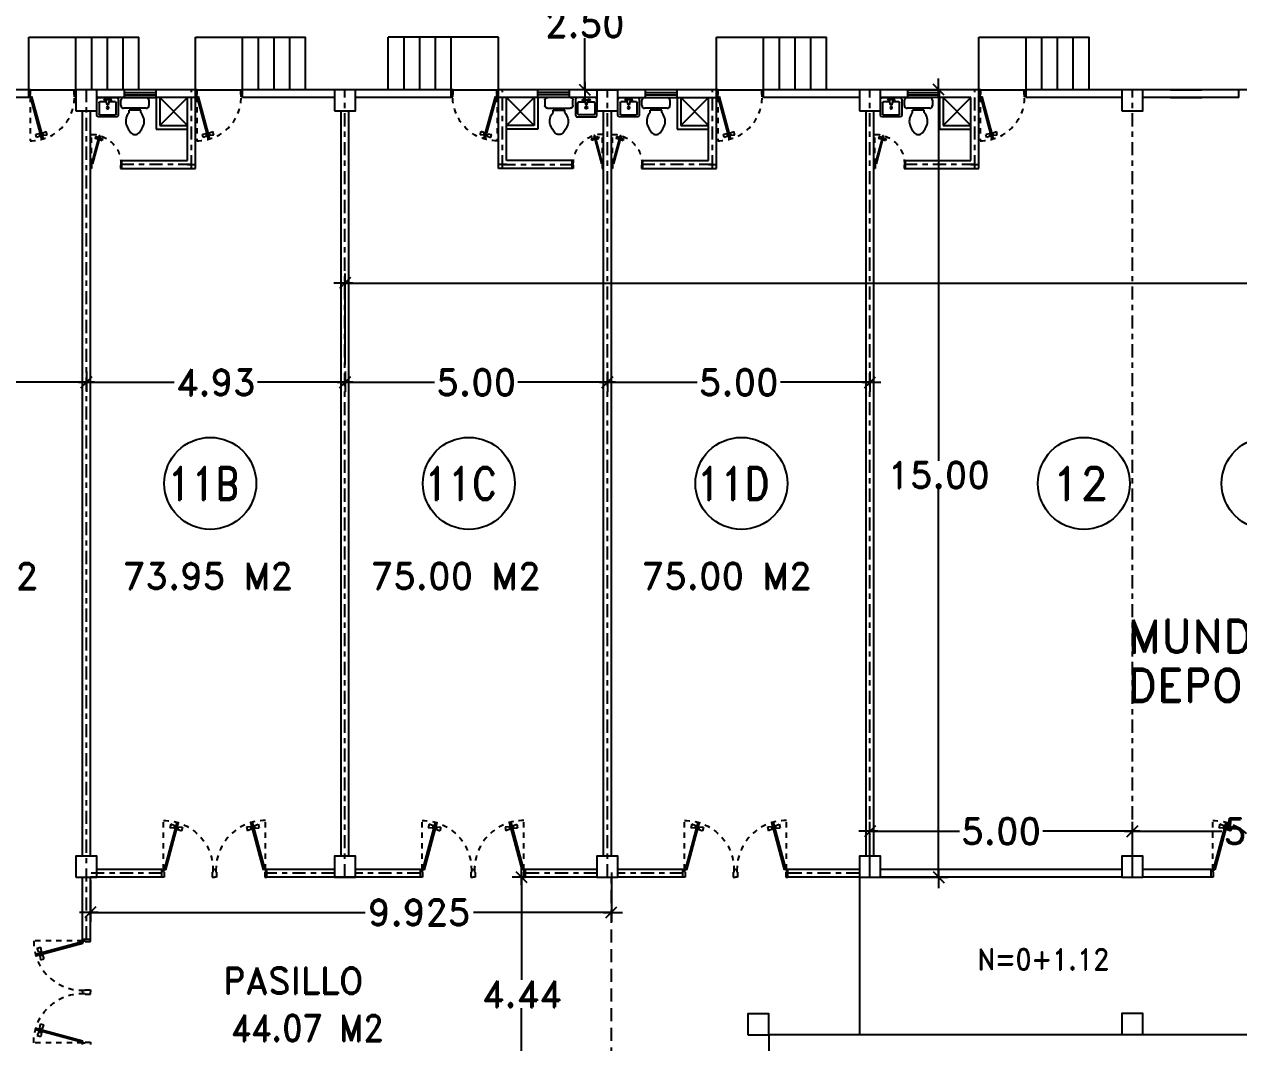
# Model space of a CAD drawing. Header units: millimetres. Extents: x 1590 to 1932, y -48 to 167.
# Drawn here: x 1634.55 to 1657.69, y 99.95 to 119.35 of the extents above; entities that cross this region are included whole.
import ezdxf

# ---------------------------------------------------------------- set-up
doc = ezdxf.new("R2010")
doc.units = ezdxf.units.MM
doc.header["$LTSCALE"] = 0.1
doc.header["$MEASUREMENT"] = 0
doc.header["$PDMODE"] = 35
doc.header["$PDSIZE"] = 0.75
for name, pattern in [('CENTERX2', [4, 2.5, -0.5, 0.5, -0.5]), ('DASHED2', [0.375, 0.25, -0.125]), ('HIDDEN2', [0.1875, 0.125, -0.0625])]:
    doc.linetypes.add(name, pattern=pattern)
doc.layers.get('0').update_dxf_attribs({"linetype": 'CONTINUOUS'})
doc.layers.get('DEFPOINTS').update_dxf_attribs({"linetype": 'CONTINUOUS'})
for name, color, linetype in [('_KTI_CONTROL', 7, 'CONTINUOUS'), ('CALLES', 3, 'CONTINUOUS'), ('P-FIXT', 1, 'CONTINUOUS'), ('PARED', 4, 'CONTINUOUS'), ('TERRENO', 4, 'CONTINUOUS'), ('TEXT', 3, 'CONTINUOUS')]:
    doc.layers.add(name, color=color, linetype=linetype)
doc.styles.add('ATT', font='txt')
doc.styles.add('ROMAND', font='romand.shx')
doc.dimstyles.new('URBA', dxfattribs={"dimtxt": 20, "dimasz": 0.5, "dimexe": 1.25, "dimexo": 0.63, "dimgap": 0.63, "dimtad": 0, "dimtih": 1, "dimtoh": 1, "dimzin": 1, "dimdsep": 46, "dimtxsty": 'ROMAND', "dimcen": 2.5, "dimclrd": 1, "dimclre": 1, "dimclrt": 3, "dimadec": 0, "dimazin": 0, "dimtfac": 1, "dimtmove": 0, "dimatfit": 3, "dimfxl": 1, "dimtvp": 1, "dimtolj": 1, "dimtzin": 1, "dimarcsym": 0})

# ---------------------------------------------------------------- blocks, each defined once
blk = doc.blocks.new('P-GIRO-D')
at = {"color": 2}
for p, q in [((-0.31, 0.963), (-0.389, 0.952)), ((-0.389, 0.952), (-0.371, 0.884)), ((-0.281, 1.048), (-0.31, 1.041)), ((-0.31, 1.041), (-0.069, 0.142)), ((-0.31, 0.963), (-0.297, 0.915)), ((-0.288, 0.958), (-0.307, 0.953)), ((-0.28, 0.929), (-0.299, 0.924)), ((-0.281, 1.048), (-0.04, 0.15)), ((-0.239, 0.971), (-0.259, 0.966)), ((-0.232, 0.942), (-0.251, 0.937)), ((-0.242, 0.981), (-0.167, 1.011)), ((-0.242, 0.981), (-0.229, 0.933)), ((-0.229, 0.933), (-0.149, 0.944)), ((-0.167, 1.011), (-0.149, 0.944)), ((-0.297, 0.915), (-0.371, 0.884)), ((-1, 0.15), (-0.97, 0.15)), ((-0.96, 0), (-1, 0)), ((-0.97, 0.15), (-0.97, 0.1)), ((-0.97, 0.1), (-0.96, 0.1)), ((-0.96, 0.1), (-0.96, 0)), ((-0.04, 0.15), (-0.069, 0.142)), ((-0.04, 0.1), (-0.04, 0)), ((-0.03, 0.1), (-0.04, 0.1)), ((-0.04, 0), (0, 0)), ((-0.03, 0.15), (-0.03, 0.1)), ((0, 0.15), (-0.03, 0.15))]:
    blk.add_line(p, q, dxfattribs=at)
at = {"color": 1, "linetype": 'HIDDEN2'}
blk.add_line((-0.03, 0.15), (-0.03, 1.08), dxfattribs=at)
blk.add_arc((-0.04, 0.15), 0.93, 89.3839, 180, dxfattribs=at)
blk = doc.blocks.new('UTP1$0$DIMBLOCK')
at = {"color": 1}
blk.add_line((-7.5, 0), (10.5, 0), dxfattribs=at)
at = {"color": 4}
blk.add_line((-5.25, -5.25), (5.25, 5.25), dxfattribs=at)
blk = doc.blocks.new('*D203')
at = {"layer": 'CALLES', "color": 1, "linetype": 'Continuous', "transparency": 16777216}
for p, q in [((1646.874, 120.606), (1645.047, 120.606)), ((1645.227, 120.586), (1645.227, 119.625)), ((1645.227, 118.124), (1645.227, 119.085)), ((1646.874, 118.104), (1645.047, 118.104))]:
    blk.add_line(p, q, dxfattribs=at)
at = {"layer": 'DEFPOINTS', "color": 0, "linetype": 'Continuous', "transparency": 16777216}
for p in [(1645.227, 120.606), (1646.937, 120.606), (1646.937, 118.104)]:
    blk.add_point(p, dxfattribs=at)
at = {"layer": 'CALLES', "color": 1, "linetype": 'Continuous', "transparency": 16777216, "xscale": 0.02, "yscale": 0.02, "zscale": 0.02}
for p, rotation in [((1645.227, 120.606), 90), ((1645.227, 118.104), 270)]:
    blk.add_blockref('UTP1$0$DIMBLOCK', p, dxfattribs=dict(at, rotation=rotation))
at = {"layer": 'CALLES', "color": 3, "linetype": 'Continuous', "transparency": 16777216, "insert": (1645.227, 119.355), "char_height": 0.5, "attachment_point": 5, "style": 'ROMAND'}
blk.add_mtext('\\A1;2.50', dxfattribs=at)
blk = doc.blocks.new('*D206')
at = {"layer": 'CALLES', "color": 1, "linetype": 'Continuous', "transparency": 16777216}
for p, q in [((1650.661, 103.169), (1650.661, 104.162)), ((1655.661, 103.169), (1655.661, 104.162)), ((1650.681, 103.982), (1652.367, 103.982)), ((1655.641, 103.982), (1653.955, 103.982))]:
    blk.add_line(p, q, dxfattribs=at)
at = {"layer": 'DEFPOINTS', "color": 0, "linetype": 'Continuous', "transparency": 16777216}
for p in [(1655.661, 103.982), (1650.661, 103.106), (1655.661, 103.106)]:
    blk.add_point(p, dxfattribs=at)
at = {"layer": 'CALLES', "color": 1, "linetype": 'Continuous', "transparency": 16777216, "xscale": 0.02, "yscale": 0.02, "zscale": 0.02, "rotation": 180}
blk.add_blockref('UTP1$0$DIMBLOCK', (1650.661, 103.982), dxfattribs=at)
at = {"layer": 'CALLES', "color": 1, "linetype": 'Continuous', "transparency": 16777216, "xscale": 0.02, "yscale": 0.02, "zscale": 0.02}
blk.add_blockref('UTP1$0$DIMBLOCK', (1655.661, 103.982), dxfattribs=at)
at = {"layer": 'CALLES', "color": 3, "linetype": 'Continuous', "transparency": 16777216, "insert": (1653.161, 103.982), "char_height": 0.5, "attachment_point": 5, "style": 'ROMAND'}
blk.add_mtext('\\A1;5.00', dxfattribs=at)
blk = doc.blocks.new('*D207')
at = {"layer": 'CALLES', "color": 1, "linetype": 'Continuous', "transparency": 16777216}
for p, q in [((1655.661, 103.169), (1655.661, 104.162)), ((1660.661, 103.169), (1660.661, 104.162)), ((1655.681, 103.982), (1657.367, 103.982)), ((1660.641, 103.982), (1658.955, 103.982))]:
    blk.add_line(p, q, dxfattribs=at)
at = {"layer": 'DEFPOINTS', "color": 0, "linetype": 'Continuous', "transparency": 16777216}
for p in [(1660.661, 103.982), (1655.661, 103.106), (1660.661, 103.106)]:
    blk.add_point(p, dxfattribs=at)
at = {"layer": 'CALLES', "color": 1, "linetype": 'Continuous', "transparency": 16777216, "xscale": 0.02, "yscale": 0.02, "zscale": 0.02, "rotation": 180}
blk.add_blockref('UTP1$0$DIMBLOCK', (1655.661, 103.982), dxfattribs=at)
at = {"layer": 'CALLES', "color": 1, "linetype": 'Continuous', "transparency": 16777216, "xscale": 0.02, "yscale": 0.02, "zscale": 0.02}
blk.add_blockref('UTP1$0$DIMBLOCK', (1660.661, 103.982), dxfattribs=at)
at = {"layer": 'CALLES', "color": 3, "linetype": 'Continuous', "transparency": 16777216, "insert": (1658.161, 103.982), "char_height": 0.5, "attachment_point": 5, "style": 'ROMAND'}
blk.add_mtext('\\A1;5.00', dxfattribs=at)
blk = doc.blocks.new('15PTOI01')
at = {"color": 0, "linetype": 'ByBlock'}
for p, q in [((2, 10.5), (6, 10.5)), ((0, -8.5), (0, 8.5)), ((8, 8.5), (8, -8.5)), ((9.5, 4.375), (9.5, -4.375)), ((11.25, 4.375), (9.5, 4.375)), ((11.25, -4.375), (9.5, -4.375)), ((6, -10.5), (2, -10.5))]:
    blk.add_line(p, q, dxfattribs=at)
for centre, radius, start, end in [((2, 8.5), 2, 90, 180), ((6, 8.5), 2, 0, 90), ((17.766404, -2.827313), 9.712715, 75.184599, 132.137709), ((13.6875, -12.03125), 19.717859, 49.950272, 70.559965), ((23.458333, 0), 4.229167, 313.602819, 46.397181), ((2, -8.5), 2, 180, 270), ((6, -8.5), 2, 270, 0), ((17.766404, 2.827313), 9.712715, 227.862291, 284.815401), ((13.6875, 12.03125), 19.717859, 289.440035, 310.049728)]:
    blk.add_arc(centre, radius, start, end, dxfattribs=at)
at = {"color": 0, "linetype": 'ByBlock', "style": 'ATT'}
for tag, p, flags in [('ITEM', (0, -23), 3), ('ROOM_NUMBER', (0, -32), 1)]:
    blk.add_attdef(tag, p, '', height=6, dxfattribs=dict(at, flags=flags))
blk = doc.blocks.new('ss1')
at = {"layer": '_KTI_CONTROL', "color": 1}
for points in [[(0.141, 0.122, 0), (0.141, 0.122, 0), (0.141, 0.122, 0), (0.141, 0.122, 0), (0.141, 0.122, 0)], [(0.141, 0.122, 0), (0.141, 0.122, 0), (0.141, 0.122, 0), (0.141, 0.122, 0), (0.141, 0.122, 0), (0.141, 0.122, 0), (0.141, 0.122, 0), (0.141, 0.122, 0), (0.141, 0.122, 0), (0.141, 0.122, 0), (0.141, 0.122, 0)]]:
    blk.add_polyline3d(points, dxfattribs=at)
at = {"layer": '_KTI_CONTROL'}
for points in [[(0.141, 0.122, 0), (0.141, 0.122, 0), (0.141, 0.122, 0), (0.141, 0.122, 0)], [(0.141, 0.122, 0), (0.141, 0.122, 0)]]:
    blk.add_polyline3d(points, dxfattribs=at)
at = {"layer": 'P-FIXT', "xscale": 0.0254, "yscale": 0.0254, "zscale": 0.0254}
blk.add_blockref('15PTOI01', (17.719, 12.528), dxfattribs=at)
blk = doc.blocks.new('*D314')
at = {"color": 1, "linetype": 'Continuous', "transparency": 16777216}
for p, q in [((1650.723, 118.106), (1652.15, 118.106)), ((1651.97, 118.086), (1651.97, 111.036)), ((1651.97, 103.126), (1651.97, 110.496)), ((1650.723, 103.106), (1652.15, 103.106))]:
    blk.add_line(p, q, dxfattribs=at)
at = {"layer": 'DEFPOINTS', "color": 0, "linetype": 'Continuous', "transparency": 16777216}
for p in [(1650.661, 118.106), (1650.661, 103.106), (1651.97, 103.106)]:
    blk.add_point(p, dxfattribs=at)
at = {"color": 1, "linetype": 'Continuous', "transparency": 16777216, "xscale": 0.02, "yscale": 0.02, "zscale": 0.02}
for p, rotation in [((1651.97, 118.106), 90), ((1651.97, 103.106), 270)]:
    blk.add_blockref('UTP1$0$DIMBLOCK', p, dxfattribs=dict(at, rotation=rotation))
at = {"color": 3, "linetype": 'Continuous', "transparency": 16777216, "insert": (1651.97, 110.766), "char_height": 0.5, "attachment_point": 5, "style": 'ROMAND'}
blk.add_mtext('\\A1;15.00', dxfattribs=at)
blk = doc.blocks.new('*D315')
at = {"color": 1, "linetype": 'Continuous', "transparency": 16777216}
for p, q in [((1645.407, 103.104), (1643.846, 103.104)), ((1644.026, 103.084), (1644.026, 101.152)), ((1644.026, 98.682), (1644.026, 100.612)), ((1645.282, 98.662), (1643.846, 98.662))]:
    blk.add_line(p, q, dxfattribs=at)
at = {"layer": 'DEFPOINTS', "color": 0, "linetype": 'Continuous', "transparency": 16777216}
for p in [(1644.026, 103.104), (1645.469, 103.104), (1645.344, 98.662)]:
    blk.add_point(p, dxfattribs=at)
at = {"color": 1, "linetype": 'Continuous', "transparency": 16777216, "xscale": 0.02, "yscale": 0.02, "zscale": 0.02}
for p, rotation in [((1644.026, 103.104), 90), ((1644.026, 98.662), 270)]:
    blk.add_blockref('UTP1$0$DIMBLOCK', p, dxfattribs=dict(at, rotation=rotation))
at = {"color": 3, "linetype": 'Continuous', "transparency": 16777216, "insert": (1644.026, 100.882), "char_height": 0.5, "attachment_point": 5, "style": 'ROMAND'}
blk.add_mtext('\\A1;4.44', dxfattribs=at)
blk = doc.blocks.new('15PLAV06')
at = {"color": 0, "linetype": 'ByBlock'}
for p, q in [((0, 8.5), (0, -8.5)), ((16.5, 10), (1.5, 10)), ((2, -1.5), (2, 1.5)), ((7, 0.5), (3, 1.5)), ((4, 1.25), (4, 7.25)), ((4.75, 8), (15.25, 8)), ((7, -0.5), (7, 0.5)), ((16, 7.25), (16, -7.25)), ((18, -8.5), (18, 8.5)), ((1.5, -10), (16.5, -10)), ((3, -1.5), (7, -0.5)), ((4, -7.25), (4, -1.25)), ((15.25, -8), (4.75, -8))]:
    blk.add_line(p, q, dxfattribs=at)
for centre in [(2.5, 2.5), (9.5, 0), (2.5, -2.5)]:
    blk.add_circle(centre, 1, dxfattribs=at)
for centre, radius, start, end in [((1.5, 8.5), 1.5, 90, 180), ((4.75, 7.25), 0.75, 90, 180), ((15.25, 7.25), 0.75, 0, 90), ((16.5, 8.5), 1.5, 0, 90), ((1.5, -8.5), 1.5, 180, 270), ((4.75, -7.25), 0.75, 180, 270), ((15.25, -7.25), 0.75, 270, 0), ((16.5, -8.5), 1.5, 270, 0)]:
    blk.add_arc(centre, radius, start, end, dxfattribs=at)
at = {"color": 0, "linetype": 'ByBlock', "style": 'ATT'}
for tag, p, flags in [('ITEM', (0, -20), 3), ('ROOM_NUMBER', (0, -29), 1)]:
    blk.add_attdef(tag, p, '', height=6, dxfattribs=dict(at, flags=flags))
blk = doc.blocks.new('*D316')
at = {"color": 1, "linetype": 'Continuous', "transparency": 16777216}
for p, q in [((1630.736, 112.739), (1630.736, 112.352)), ((1635.736, 112.739), (1635.736, 112.352)), ((1630.756, 112.532), (1632.357, 112.532)), ((1635.716, 112.532), (1633.944, 112.532))]:
    blk.add_line(p, q, dxfattribs=at)
at = {"layer": 'DEFPOINTS', "color": 0, "linetype": 'Continuous', "transparency": 16777216}
for p in [(1630.736, 112.802), (1635.736, 112.802), (1635.736, 112.532)]:
    blk.add_point(p, dxfattribs=at)
at = {"color": 1, "linetype": 'Continuous', "transparency": 16777216, "xscale": 0.02, "yscale": 0.02, "zscale": 0.02, "rotation": 180}
blk.add_blockref('UTP1$0$DIMBLOCK', (1630.736, 112.532), dxfattribs=at)
at = {"color": 1, "linetype": 'Continuous', "transparency": 16777216, "xscale": 0.02, "yscale": 0.02, "zscale": 0.02}
blk.add_blockref('UTP1$0$DIMBLOCK', (1635.736, 112.532), dxfattribs=at)
at = {"color": 3, "linetype": 'Continuous', "transparency": 16777216, "insert": (1633.15, 112.532), "char_height": 0.5, "attachment_point": 5, "style": 'ROMAND'}
blk.add_mtext('\\A1;5.00', dxfattribs=at)
blk = doc.blocks.new('*D317')
at = {"color": 1, "linetype": 'Continuous', "transparency": 16777216}
for p, q in [((1635.736, 112.739), (1635.736, 112.352)), ((1640.661, 112.739), (1640.661, 112.352)), ((1635.756, 112.532), (1637.404, 112.532)), ((1640.641, 112.532), (1638.992, 112.532))]:
    blk.add_line(p, q, dxfattribs=at)
at = {"layer": 'DEFPOINTS', "color": 0, "linetype": 'Continuous', "transparency": 16777216}
for p in [(1635.736, 112.802), (1640.661, 112.802), (1640.661, 112.532)]:
    blk.add_point(p, dxfattribs=at)
at = {"color": 1, "linetype": 'Continuous', "transparency": 16777216, "xscale": 0.02, "yscale": 0.02, "zscale": 0.02, "rotation": 180}
blk.add_blockref('UTP1$0$DIMBLOCK', (1635.736, 112.532), dxfattribs=at)
at = {"color": 1, "linetype": 'Continuous', "transparency": 16777216, "xscale": 0.02, "yscale": 0.02, "zscale": 0.02}
blk.add_blockref('UTP1$0$DIMBLOCK', (1640.661, 112.532), dxfattribs=at)
at = {"color": 3, "linetype": 'Continuous', "transparency": 16777216, "insert": (1638.198, 112.532), "char_height": 0.5, "attachment_point": 5, "style": 'ROMAND'}
blk.add_mtext('\\A1;4.93', dxfattribs=at)
blk = doc.blocks.new('*D318')
at = {"color": 1, "linetype": 'Continuous', "transparency": 16777216}
for p, q in [((1640.661, 112.739), (1640.661, 112.352)), ((1645.661, 112.739), (1645.661, 112.352)), ((1640.681, 112.532), (1642.367, 112.532)), ((1645.641, 112.532), (1643.955, 112.532))]:
    blk.add_line(p, q, dxfattribs=at)
at = {"layer": 'DEFPOINTS', "color": 0, "linetype": 'Continuous', "transparency": 16777216}
for p in [(1640.661, 112.802), (1645.661, 112.802), (1645.661, 112.532)]:
    blk.add_point(p, dxfattribs=at)
at = {"color": 1, "linetype": 'Continuous', "transparency": 16777216, "xscale": 0.02, "yscale": 0.02, "zscale": 0.02, "rotation": 180}
blk.add_blockref('UTP1$0$DIMBLOCK', (1640.661, 112.532), dxfattribs=at)
at = {"color": 1, "linetype": 'Continuous', "transparency": 16777216, "xscale": 0.02, "yscale": 0.02, "zscale": 0.02}
blk.add_blockref('UTP1$0$DIMBLOCK', (1645.661, 112.532), dxfattribs=at)
at = {"color": 3, "linetype": 'Continuous', "transparency": 16777216, "insert": (1643.161, 112.532), "char_height": 0.5, "attachment_point": 5, "style": 'ROMAND'}
blk.add_mtext('\\A1;5.00', dxfattribs=at)
blk = doc.blocks.new('*D319')
at = {"color": 1, "linetype": 'Continuous', "transparency": 16777216}
for p, q in [((1645.661, 112.739), (1645.661, 112.352)), ((1650.661, 112.739), (1650.661, 112.352)), ((1645.681, 112.532), (1647.367, 112.532)), ((1650.641, 112.532), (1648.955, 112.532))]:
    blk.add_line(p, q, dxfattribs=at)
at = {"layer": 'DEFPOINTS', "color": 0, "linetype": 'Continuous', "transparency": 16777216}
for p in [(1645.661, 112.802), (1650.661, 112.802), (1650.661, 112.532)]:
    blk.add_point(p, dxfattribs=at)
at = {"color": 1, "linetype": 'Continuous', "transparency": 16777216, "xscale": 0.02, "yscale": 0.02, "zscale": 0.02, "rotation": 180}
blk.add_blockref('UTP1$0$DIMBLOCK', (1645.661, 112.532), dxfattribs=at)
at = {"color": 1, "linetype": 'Continuous', "transparency": 16777216, "xscale": 0.02, "yscale": 0.02, "zscale": 0.02}
blk.add_blockref('UTP1$0$DIMBLOCK', (1650.661, 112.532), dxfattribs=at)
at = {"color": 3, "linetype": 'Continuous', "transparency": 16777216, "insert": (1648.161, 112.532), "char_height": 0.5, "attachment_point": 5, "style": 'ROMAND'}
blk.add_mtext('\\A1;5.00', dxfattribs=at)
blk = doc.blocks.new('*D320')
at = {"color": 1, "linetype": 'Continuous', "transparency": 16777216}
for p, q in [((1645.736, 103.192), (1645.736, 102.254)), ((1635.811, 103.042), (1635.811, 102.254)), ((1635.831, 102.434), (1641.042, 102.434)), ((1645.716, 102.434), (1643.106, 102.434))]:
    blk.add_line(p, q, dxfattribs=at)
at = {"layer": 'DEFPOINTS', "color": 0, "linetype": 'Continuous', "transparency": 16777216}
for p in [(1645.736, 103.254), (1635.811, 103.104), (1645.736, 102.434)]:
    blk.add_point(p, dxfattribs=at)
at = {"color": 1, "linetype": 'Continuous', "transparency": 16777216, "xscale": 0.02, "yscale": 0.02, "zscale": 0.02, "rotation": 180}
blk.add_blockref('UTP1$0$DIMBLOCK', (1635.811, 102.434), dxfattribs=at)
at = {"color": 1, "linetype": 'Continuous', "transparency": 16777216, "xscale": 0.02, "yscale": 0.02, "zscale": 0.02}
blk.add_blockref('UTP1$0$DIMBLOCK', (1645.736, 102.434), dxfattribs=at)
at = {"color": 3, "linetype": 'Continuous', "transparency": 16777216, "insert": (1642.074, 102.434), "char_height": 0.5, "attachment_point": 5, "style": 'ROMAND'}
blk.add_mtext('\\A1;9.925', dxfattribs=at)
blk = doc.blocks.new('*D347')
at = {"color": 1, "linetype": 'Continuous', "transparency": 16777216}
for p, q in [((1640.661, 112.864), (1640.661, 114.603)), ((1735.661, 112.106), (1735.661, 114.603)), ((1640.681, 114.423), (1687.917, 114.423)), ((1735.641, 114.423), (1693.314, 114.423))]:
    blk.add_line(p, q, dxfattribs=at)
at = {"layer": 'DEFPOINTS', "color": 0, "linetype": 'Continuous', "transparency": 16777216}
for p in [(1735.661, 114.423), (1640.661, 112.802), (1735.661, 112.043)]:
    blk.add_point(p, dxfattribs=at)
at = {"color": 1, "linetype": 'Continuous', "transparency": 16777216, "xscale": 0.02, "yscale": 0.02, "zscale": 0.02, "rotation": 180}
blk.add_blockref('UTP1$0$DIMBLOCK', (1640.661, 114.423), dxfattribs=at)
at = {"color": 1, "linetype": 'Continuous', "transparency": 16777216, "xscale": 0.02, "yscale": 0.02, "zscale": 0.02}
blk.add_blockref('UTP1$0$DIMBLOCK', (1735.661, 114.423), dxfattribs=at)
at = {"color": 3, "linetype": 'Continuous', "transparency": 16777216, "insert": (1690.615, 114.423), "char_height": 0.5, "attachment_point": 5, "style": 'ROMAND'}
blk.add_mtext('\\A1;POLIGONO "D"', dxfattribs=at)

msp = doc.modelspace()

# ---------------------------------------------------------------- linework, layer by layer
at = {"color": 1, "linetype": 'Continuous'}
for p, q in [((1634.6358, 118.1043), (1634.6358, 119.1043)), ((1634.6358, 119.1043), (1636.7358, 119.1043)), ((1635.5358, 118.1043), (1635.5358, 119.1043)), ((1635.8358, 118.1043), (1635.8358, 119.1043)), ((1636.1358, 118.1043), (1636.1358, 119.1043)), ((1636.4358, 118.1043), (1636.4358, 119.1043)), ((1636.7358, 118.1043), (1636.7358, 119.1043)), ((1637.8108, 118.1043), (1637.8108, 119.1043)), ((1637.8108, 119.1043), (1639.9108, 119.1043)), ((1638.7108, 118.1043), (1638.7108, 119.1043)), ((1638.7108, 118.1043), (1638.7108, 119.1043)), ((1639.0108, 118.1043), (1639.0108, 119.1043)), ((1639.3108, 118.1043), (1639.3108, 119.1043)), ((1639.6108, 118.1043), (1639.6108, 119.1043)), ((1639.9108, 118.1043), (1639.9108, 119.1043)), ((1643.5858, 119.1043), (1641.4858, 119.1043)), ((1641.4858, 118.1043), (1641.4858, 119.1043)), ((1641.7858, 118.1043), (1641.7858, 119.1043)), ((1642.0858, 118.1043), (1642.0858, 119.1043)), ((1642.3858, 118.1043), (1642.3858, 119.1043)), ((1642.6858, 118.1043), (1642.6858, 119.1043)), ((1643.5858, 118.1043), (1643.5858, 119.1043)), ((1643.5858, 118.1043), (1643.5858, 119.1043)), ((1643.5858, 118.1043), (1643.5858, 119.1043)), ((1647.7358, 118.1043), (1647.7358, 119.1043)), ((1647.7358, 118.1043), (1647.7358, 119.1043)), ((1647.7358, 118.1043), (1647.7358, 119.1043)), ((1647.7358, 119.1043), (1649.8358, 119.1043)), ((1648.6358, 118.1043), (1648.6358, 119.1043)), ((1648.6358, 118.1043), (1648.6358, 119.1043)), ((1648.6358, 118.1043), (1648.6358, 119.1043)), ((1648.9358, 118.1043), (1648.9358, 119.1043)), ((1649.2358, 118.1043), (1649.2358, 119.1043)), ((1649.5358, 118.1043), (1649.5358, 119.1043)), ((1649.8358, 118.1043), (1649.8358, 119.1043)), ((1652.7347, 118.1043), (1652.7347, 119.1043)), ((1652.7347, 119.1043), (1654.8347, 119.1043)), ((1653.6347, 118.1043), (1653.6347, 119.1043)), ((1653.6347, 118.1043), (1653.6347, 119.1043)), ((1653.6347, 118.1043), (1653.6347, 119.1043)), ((1653.9347, 118.1043), (1653.9347, 119.1043)), ((1654.2347, 118.1043), (1654.2347, 119.1043)), ((1654.5347, 118.1043), (1654.5347, 119.1043)), ((1654.8347, 118.1043), (1654.8347, 119.1043)), ((1634.6358, 118.1043), (1635.5358, 118.1043)), ((1637.8108, 118.1043), (1638.7108, 118.1043)), ((1642.6858, 118.1043), (1643.5858, 118.1043)), ((1647.7358, 118.1043), (1648.6358, 118.1043)), ((1652.7347, 118.1043), (1653.6347, 118.1043))]:
    msp.add_line(p, q, dxfattribs=at)
at = {"color": 8, "linetype": 'DASHED2', "ltscale": 10}
msp.add_line((1645.7358, 98.8619), (1645.7358, 103.1043), dxfattribs=at)
at = {"color": 2, "linetype": 'Continuous'}
msp.add_line((1650.4608, 103.1043), (1650.4608, 100.1083), dxfattribs=at)
for centre in [(1638.0946, 110.6061), (1643.02, 110.6061), (1648.2117, 110.6061), (1654.7347, 110.6061), (1658.2358, 110.6061)]:
    msp.add_circle(centre, 0.8758, dxfattribs=at)
at = {"layer": 'CALLES', "color": 1, "linetype": 'Continuous'}
msp.add_line((1658.5858, 118.1043), (1657.6847, 118.1043), dxfattribs=at)
at = {"layer": 'CALLES', "color": 4, "linetype": 'Continuous'}
for points in [[(1635.5358, 117.7043), (1635.9358, 117.7043), (1635.9358, 118.1043), (1635.5358, 118.1043)], [(1640.4608, 117.7043), (1640.8608, 117.7043), (1640.8608, 118.1043), (1640.4608, 118.1043)], [(1645.4608, 117.7043), (1645.8608, 117.7043), (1645.8608, 118.1043), (1645.4608, 118.1043)], [(1650.4608, 117.7043), (1650.8608, 117.7043), (1650.8608, 118.1043), (1650.4608, 118.1043)], [(1655.4608, 117.7043), (1655.8608, 117.7043), (1655.8608, 118.1043), (1655.4608, 118.1043)], [(1635.5358, 103.1043), (1635.9358, 103.1043), (1635.9358, 103.5043), (1635.5358, 103.5043)], [(1640.4608, 103.1043), (1640.8608, 103.1043), (1640.8608, 103.5043), (1640.4608, 103.5043)], [(1645.4608, 103.1043), (1645.8608, 103.1043), (1645.8608, 103.5043), (1645.4608, 103.5043)], [(1650.4608, 103.1043), (1650.8608, 103.1043), (1650.8608, 103.5043), (1650.4608, 103.5043)], [(1655.4608, 103.1043), (1655.8608, 103.1043), (1655.8608, 103.5043), (1655.4608, 103.5043)], [(1648.3358, 100.1043), (1648.7358, 100.1043), (1648.7358, 100.5043), (1648.3358, 100.5043)], [(1655.4608, 100.1083), (1655.8608, 100.1083), (1655.8608, 100.5083), (1655.4608, 100.5083)]]:
    msp.add_lwpolyline(points, close=True, dxfattribs=at)
at = {"layer": 'PARED', "color": 8, "linetype": 'CENTERX2'}
for p, q in [((1635.7358, 101.9206), (1635.7358, 118.1043)), ((1637.7358, 116.6061), (1637.7358, 118.1043)), ((1640.6608, 103.1061), (1640.6608, 118.1043)), ((1643.6608, 116.6061), (1643.6608, 118.1043)), ((1645.6608, 103.1061), (1645.6608, 118.1043)), ((1647.6608, 116.6061), (1647.6608, 118.1043)), ((1650.6608, 103.1061), (1650.6608, 118.1061)), ((1652.6608, 116.6061), (1652.6608, 118.1043)), ((1655.6608, 103.1061), (1655.6608, 118.1061)), ((1637.7358, 116.6811), (1636.4108, 116.6811)), ((1637.6608, 116.6811), (1637.8108, 116.6811)), ((1643.7358, 116.6811), (1643.5858, 116.6811)), ((1643.6608, 116.6811), (1644.9858, 116.6811)), ((1647.6608, 116.6811), (1646.3358, 116.6811)), ((1647.5858, 116.6811), (1647.7358, 116.6811)), ((1652.6608, 116.6811), (1651.3358, 116.6811)), ((1652.5858, 116.6811), (1652.7358, 116.6811)), ((1637.1733, 103.1793), (1635.7358, 103.1793)), ((1640.4608, 103.1793), (1639.1733, 103.1793)), ((1642.0983, 103.1793), (1640.8608, 103.1793)), ((1645.4608, 103.1793), (1644.0983, 103.1793)), ((1647.0983, 103.1793), (1645.8608, 103.1793)), ((1650.4608, 103.1793), (1649.0983, 103.1793))]:
    msp.add_line(p, q, dxfattribs=at)
at = {"layer": 'PARED', "color": 1}
for p, q in [((1636.4608, 118.0543), (1637.0625, 118.0543)), ((1636.4608, 118.0043), (1637.0625, 118.0043)), ((1644.9358, 118.0543), (1644.334, 118.0543)), ((1644.9358, 118.0043), (1644.334, 118.0043)), ((1646.3858, 118.0543), (1646.9875, 118.0543)), ((1646.3858, 118.0043), (1646.9875, 118.0043)), ((1651.3858, 118.0543), (1651.9875, 118.0543)), ((1651.3858, 118.0043), (1651.9875, 118.0043)), ((1637.1308, 117.9561), (1637.6608, 117.4261)), ((1637.1308, 117.4261), (1637.6608, 117.9561)), ((1644.2658, 117.4261), (1643.7358, 117.9561)), ((1644.2658, 117.9561), (1643.7358, 117.4261)), ((1647.0558, 117.4261), (1647.5858, 117.9561)), ((1647.0558, 117.9561), (1647.5858, 117.4261)), ((1652.0558, 117.9561), (1652.5858, 117.4261)), ((1652.0558, 117.4261), (1652.5858, 117.9561))]:
    msp.add_line(p, q, dxfattribs=at)
at = {"layer": 'PARED', "color": 3}
for p, q in [((1645.2358, 118.1043), (1645.8358, 118.1043)), ((1651.3858, 118.1043), (1651.9858, 118.1043)), ((1656.3858, 118.1043), (1656.9858, 118.1043)), ((1634.6358, 117.9543), (1631.1358, 117.9543)), ((1637.8108, 117.9543), (1635.9358, 117.9543)), ((1636.4608, 117.9543), (1637.0608, 117.9543)), ((1640.4608, 117.9543), (1638.7108, 117.9543)), ((1642.6858, 117.9543), (1640.8608, 117.9543)), ((1645.4608, 117.9543), (1643.5858, 117.9543)), ((1644.9358, 117.9543), (1644.3358, 117.9543)), ((1645.8608, 117.9543), (1647.7358, 117.9543)), ((1646.3858, 117.9543), (1646.9858, 117.9543)), ((1650.4608, 117.9543), (1648.6358, 117.9543)), ((1652.5858, 117.9543), (1650.8608, 117.9543)), ((1655.4608, 117.9543), (1653.6347, 117.9543)), ((1657.6858, 117.9543), (1655.8608, 117.9543)), ((1656.3858, 117.9543), (1656.9858, 117.9543)), ((1635.6608, 103.5043), (1635.6608, 117.7043)), ((1635.8108, 103.5043), (1635.8108, 117.7043)), ((1645.5858, 103.5043), (1645.5858, 117.7043)), ((1645.7358, 103.5043), (1645.7358, 117.7043)), ((1650.5858, 103.5043), (1650.5858, 117.7043)), ((1650.7358, 103.5043), (1650.7358, 117.7043)), ((1648.7358, 100.1083), (1740.0279, 100.1083)), ((1648.7358, 100.1083), (1648.7358, 65.5869))]:
    msp.add_line(p, q, dxfattribs=at)
at = {"layer": 'PARED', "color": 2}
for p, q in [((1652.7358, 118.1043), (1652.7358, 118.1061)), ((1636.4108, 116.6061), (1636.4108, 116.7561)), ((1644.9858, 116.6061), (1644.9858, 116.7561)), ((1646.3358, 116.6061), (1646.3358, 116.7561)), ((1651.3358, 116.6061), (1651.3358, 116.7561))]:
    msp.add_line(p, q, dxfattribs=at)
at = {"layer": 'PARED'}
for p, q in [((1640.5858, 103.5043), (1640.5858, 117.7043)), ((1640.7358, 103.5043), (1640.7358, 117.7043)), ((1635.6608, 101.9206), (1635.6608, 103.1043)), ((1635.8108, 101.9206), (1635.8108, 103.1043))]:
    msp.add_line(p, q, dxfattribs=at)
at = {"layer": 'TERRENO', "color": 6, "linetype": 'Continuous'}
for p, q in [((1634.6358, 118.1043), (1630.7358, 118.1043)), ((1637.8108, 118.1043), (1635.5358, 118.1043)), ((1642.6858, 118.1043), (1638.7108, 118.1043)), ((1645.8608, 118.1043), (1643.5858, 118.1043)), ((1647.7358, 118.1043), (1645.8358, 118.1043)), ((1650.9108, 118.1043), (1648.6358, 118.1043)), ((1652.7358, 118.1043), (1650.5858, 118.1043)), ((1657.7358, 118.1043), (1653.6347, 118.1043)), ((1637.1733, 103.1043), (1637.1733, 103.2543)), ((1639.1733, 103.1043), (1639.1733, 103.2543)), ((1642.0983, 103.1043), (1642.0983, 103.2543)), ((1644.0983, 103.1043), (1644.0983, 103.2543)), ((1647.0983, 103.1043), (1647.0983, 103.2543)), ((1649.0983, 103.1043), (1649.0983, 103.2543)), ((1637.1733, 103.1043), (1635.8108, 103.1043)), ((1642.0983, 103.1043), (1639.1733, 103.1043)), ((1645.4608, 103.1043), (1644.0983, 103.1043)), ((1647.0983, 103.1043), (1645.8608, 103.1043)), ((1650.4608, 103.1043), (1649.0983, 103.1043)), ((1655.4608, 103.1043), (1650.8608, 103.1043)), ((1657.1608, 103.1043), (1655.8608, 103.1043)), ((1635.8108, 101.9206), (1635.6608, 101.9206))]:
    msp.add_line(p, q, dxfattribs=at)
at = {"layer": 'TERRENO', "color": 2, "linetype": 'Continuous'}
for p, q in [((1634.6358, 117.9543), (1634.6358, 118.1043)), ((1637.8108, 116.6061), (1637.8108, 118.1043)), ((1643.5858, 116.6061), (1643.5858, 118.1043)), ((1647.7358, 116.6061), (1647.7358, 118.1043)), ((1652.7358, 116.6061), (1652.7358, 118.1043)), ((1637.0608, 117.9561), (1637.0608, 117.3561)), ((1637.1308, 117.9561), (1637.1308, 117.4261)), ((1637.6608, 116.7561), (1637.6608, 117.9543)), ((1643.7358, 116.7561), (1643.7358, 117.9543)), ((1644.2658, 117.9561), (1644.2658, 117.4261)), ((1644.3358, 117.9561), (1644.3358, 117.3561)), ((1646.9858, 117.9561), (1646.9858, 117.3561)), ((1647.0558, 117.9561), (1647.0558, 117.4261)), ((1647.5858, 116.7561), (1647.5858, 117.9543)), ((1651.9858, 117.9561), (1651.9858, 117.3561)), ((1652.0558, 117.9561), (1652.0558, 117.4261)), ((1652.5858, 116.7561), (1652.5858, 117.9543)), ((1637.0608, 117.3561), (1637.6608, 117.3561)), ((1637.1308, 117.4261), (1637.6608, 117.4261)), ((1644.2658, 117.4261), (1643.7358, 117.4261)), ((1644.3358, 117.3561), (1643.7358, 117.3561)), ((1646.9858, 117.3561), (1647.5858, 117.3561)), ((1647.0558, 117.4261), (1647.5858, 117.4261)), ((1651.9858, 117.3561), (1652.5858, 117.3561)), ((1652.0558, 117.4261), (1652.5858, 117.4261)), ((1636.4108, 116.7561), (1637.6608, 116.7561)), ((1636.4108, 116.6061), (1637.8108, 116.6061)), ((1644.9858, 116.6061), (1643.5858, 116.6061)), ((1644.9858, 116.7561), (1643.7358, 116.7561)), ((1646.3358, 116.7561), (1647.5858, 116.7561)), ((1646.3358, 116.6061), (1647.7358, 116.6061)), ((1651.3358, 116.7561), (1652.5858, 116.7561)), ((1651.3358, 116.6061), (1652.7358, 116.6061)), ((1637.1733, 103.2543), (1635.9358, 103.2543)), ((1640.4608, 103.2543), (1639.1733, 103.2543)), ((1642.0983, 103.2543), (1640.8608, 103.2543)), ((1645.4608, 103.2543), (1644.0983, 103.2543)), ((1647.0983, 103.2543), (1645.8608, 103.2543)), ((1650.4608, 103.2543), (1649.0983, 103.2543)), ((1655.4608, 103.2543), (1650.8608, 103.2543)), ((1657.1608, 103.2543), (1655.8608, 103.2543))]:
    msp.add_line(p, q, dxfattribs=at)
at = {"layer": 'TERRENO', "color": 4, "linetype": 'Continuous'}
for p, q in [((1635.5358, 117.9543), (1635.5358, 118.1043)), ((1635.5358, 117.9543), (1635.5358, 118.1043)), ((1635.5358, 117.9543), (1635.5358, 118.1043)), ((1635.5358, 117.9543), (1635.5358, 118.1043)), ((1636.4608, 117.9543), (1636.4608, 118.1043)), ((1637.0608, 117.9543), (1637.0608, 118.1043)), ((1638.7108, 117.9543), (1638.7108, 118.1043)), ((1638.7108, 117.9543), (1638.7108, 118.1043)), ((1638.7108, 117.9543), (1638.7108, 118.1043)), ((1638.7108, 117.9543), (1638.7108, 118.1043)), ((1642.6858, 117.9543), (1642.6858, 118.1043)), ((1642.6858, 117.9543), (1642.6858, 118.1043)), ((1642.6858, 117.9543), (1642.6858, 118.1043)), ((1642.6858, 117.9543), (1642.6858, 118.1043)), ((1644.3358, 117.9543), (1644.3358, 118.1043)), ((1644.9358, 117.9543), (1644.9358, 118.1043)), ((1646.3858, 117.9543), (1646.3858, 118.1043)), ((1646.9858, 117.9543), (1646.9858, 118.1043)), ((1648.6358, 117.9543), (1648.6358, 118.1043)), ((1648.6358, 117.9543), (1648.6358, 118.1043)), ((1648.6358, 117.9543), (1648.6358, 118.1043)), ((1648.6358, 117.9543), (1648.6358, 118.1043)), ((1651.3858, 117.9543), (1651.3858, 118.1043)), ((1651.9858, 117.9543), (1651.9858, 118.1043)), ((1653.6347, 117.9543), (1653.6347, 118.1043)), ((1657.6858, 117.9543), (1657.6858, 118.1043)), ((1657.6858, 117.9543), (1657.6858, 118.1043)), ((1657.6858, 117.9543), (1657.6858, 118.1043)), ((1657.6858, 117.9543), (1657.6858, 118.1043)), ((1657.1608, 103.1043), (1657.1608, 103.2543))]:
    msp.add_line(p, q, dxfattribs=at)

# ---------------------------------------------------------------- block references
at = {"color": 1, "linetype": 'Continuous', "xscale": -1, "rotation": 90}
for p in [(1645.5379, 137.2231), (1644.4151, 135.6735), (1657.2651, 135.6735)]:
    msp.add_blockref('ss1', p, dxfattribs=at)
at = {"color": 1, "linetype": 'Continuous', "rotation": 270}
for p in [(1624.1315, 135.6735), (1634.0565, 135.6735), (1639.0565, 135.6735)]:
    msp.add_blockref('ss1', p, dxfattribs=at)
at = {"layer": 'P-FIXT', "yscale": 0.02031999999999812}
for p, xscale, zscale, rotation in [((1636.139, 117.9543), -0.02031999999999812, 0.02032, 90), ((1645.2576, 117.9543), 0.02031999999999812, 0.02031999999999812, 270), ((1646.064, 117.9543), -0.02031999999999812, 0.02032, 90), ((1651.064, 117.9543), -0.02031999999999812, 0.02032, 90)]:
    msp.add_blockref('15PLAV06', p, dxfattribs=dict(at, xscale=xscale, zscale=zscale, rotation=rotation))
at = {"layer": 'PARED', "yscale": 0.9, "rotation": 180}
for p, xscale in [((1634.6358, 118.1043), 0.9), ((1637.8097, 118.1043), 0.9), ((1643.5869, 118.1043), -0.9), ((1647.7347, 118.1043), 0.9), ((1652.7347, 118.1043), 0.9)]:
    msp.add_blockref('P-GIRO-D', p, dxfattribs=dict(at, xscale=xscale))
at = {"layer": 'PARED', "yscale": 0.6}
for p, xscale in [((1635.8108, 116.6061), -0.6), ((1645.5858, 116.6061), 0.6), ((1645.7358, 116.6061), -0.6), ((1650.7358, 116.6061), -0.6)]:
    msp.add_blockref('P-GIRO-D', p, dxfattribs=dict(at, xscale=xscale))
at = {"layer": 'PARED', "xscale": -1}
for p in [(1637.1733, 103.1043), (1642.0983, 103.1043), (1647.0983, 103.1043), (1657.1608, 103.1043)]:
    msp.add_blockref('P-GIRO-D', p, dxfattribs=at)
at = {"layer": 'PARED'}
for p in [(1639.1733, 103.1043), (1644.0983, 103.1043), (1649.0983, 103.1043)]:
    msp.add_blockref('P-GIRO-D', p, dxfattribs=at)
at = {"layer": 'PARED', "rotation": 90}
msp.add_blockref('P-GIRO-D', (1635.8108, 101.9206), dxfattribs=at)
at = {"layer": 'PARED', "xscale": -1, "rotation": 90}
msp.add_blockref('P-GIRO-D', (1635.8108, 99.9206), dxfattribs=at)

# ---------------------------------------------------------------- texts
at = {"color": 2, "linetype": 'Continuous', "style": 'ROMAND', "width": 0.9}
msp.add_text('N=0+1.12', height=0.4, dxfattribs=at).set_placement((1652.7073, 101.3418))
at = {"layer": 'TEXT', "style": 'ROMAND'}
for s, height, width, p in [('11B', 0.625, 0.85, (1637.2789, 110.2919)), ('11C', 0.625, 0.85, (1642.1695, 110.2919)), ('11D', 0.625, 0.85, (1647.3612, 110.2919)), ('44.07 M2', 0.5, 0.9, (1638.4828, 99.9854))]:
    msp.add_text(s, height=height, dxfattribs=dict(at, width=width)).set_placement(p)
for s, height, p in [('12', 0.625, (1654.1281, 110.2919)), ('97.20 M2', 0.5, (1631.5779, 108.5948)), ('73.95 M2', 0.5, (1636.4309, 108.5948)), ('75.00 M2', 0.5, (1641.1516, 108.5948)), ('75.00 M2', 0.5, (1646.3135, 108.5948)), ('MUNDO DEL', 0.625, (1655.5672, 107.383)), ('DEPORTE', 0.625, (1655.5672, 106.4485)), ('PASILLO', 0.5, (1638.3376, 100.8826))]:
    msp.add_text(s, height=height, dxfattribs=at).set_placement(p)

# ---------------------------------------------------------------- dimensions: what is measured, and where the dimension line sits
at = {"color": 7, "linetype": 'Continuous'}
for base, p1, p2, override, picture, middle in [((1651.9697, 103.1061), (1650.6608, 118.1061), (1650.6608, 103.1061), {"dimtxt": 0.5, "dimasz": 0.02, "dimexe": 0.18, "dimexo": 0.0625, "dimgap": 0.02, "dimzin": 0, "dimblk1": 'UTP1$0$DIMBLOCK', "dimblk2": 'UTP1$0$DIMBLOCK', "dimsah": 1, "dimcen": 0.09, "dimtdec": 4, "dimtofl": 0, "dimtvp": 0, "dimtzin": 0}, '*D314', (1651.9697, 110.7661)), ((1644.0262, 103.1043), (1645.3441, 98.6619), (1645.4691, 103.1043), {"dimtxt": 0.5, "dimasz": 0.02, "dimexe": 0.18, "dimexo": 0.0625, "dimgap": 0.02, "dimzin": 0, "dimblk1": 'UTP1$0$DIMBLOCK', "dimblk2": 'UTP1$0$DIMBLOCK', "dimsah": 1, "dimcen": 0.09, "dimtdec": 4, "dimtofl": 0, "dimtmove": 1, "dimtvp": 0, "dimtzin": 0}, '*D315', (1644.0262, 100.8823))]:
    dim = msp.add_linear_dim(base=base, p1=p1, p2=p2, angle=90, dimstyle='URBA', override=override, dxfattribs=at)
    dim.commit()
    dim.dimension.update_dxf_attribs({"geometry": picture, "text_midpoint": middle, "dimtype": 160})
at = {"color": 3, "linetype": 'Continuous'}
dim = msp.add_linear_dim(base=(1735.6608, 114.4228), p1=(1640.6608, 112.8017), p2=(1735.6608, 112.0433), text='POLIGONO "D"', dimstyle='URBA', override={"dimtxt": 0.5, "dimasz": 0.02, "dimexe": 0.18, "dimexo": 0.0625, "dimgap": 0.02, "dimzin": 0, "dimblk1": 'UTP1$0$DIMBLOCK', "dimblk2": 'UTP1$0$DIMBLOCK', "dimsah": 1, "dimcen": 0.09, "dimtdec": 4, "dimtofl": 0, "dimtvp": 0, "dimtzin": 0}, dxfattribs=at)
dim.commit()
dim.dimension.update_dxf_attribs({"geometry": '*D347', "text_midpoint": (1690.6154, 114.4228), "dimtype": 160})
at = {"color": 7, "linetype": 'Continuous'}
for base, p1, p2, override, picture, middle in [((1635.7358, 112.532), (1630.7358, 112.8017), (1635.7358, 112.8017), {"dimtxt": 0.5, "dimasz": 0.02, "dimexe": 0.18, "dimexo": 0.0625, "dimgap": 0.02, "dimzin": 0, "dimblk1": 'UTP1$0$DIMBLOCK', "dimblk2": 'UTP1$0$DIMBLOCK', "dimsah": 1, "dimcen": 0.09, "dimtdec": 4, "dimtofl": 0, "dimtvp": 0, "dimtzin": 0}, '*D316', (1633.1505, 112.532)), ((1645.7358, 102.4336), (1635.8108, 103.1043), (1645.7358, 103.2543), {"dimtxt": 0.5, "dimasz": 0.02, "dimexe": 0.18, "dimexo": 0.0625, "dimgap": 0.02, "dimdec": 3, "dimzin": 0, "dimblk1": 'UTP1$0$DIMBLOCK', "dimblk2": 'UTP1$0$DIMBLOCK', "dimsah": 1, "dimcen": 0.09, "dimtdec": 4, "dimtofl": 0, "dimtmove": 1, "dimtvp": 0, "dimtzin": 0}, '*D320', (1642.0736, 102.4336))]:
    dim = msp.add_linear_dim(base=base, p1=p1, p2=p2, dimstyle='URBA', override=override, dxfattribs=at)
    dim.commit()
    dim.dimension.update_dxf_attribs({"geometry": picture, "text_midpoint": middle, "dimtype": 160})
dim = msp.add_linear_dim(base=(1640.6608, 112.532), p1=(1635.7358, 112.8017), p2=(1640.6608, 112.8017), text='4.93', dimstyle='URBA', override={"dimtxt": 0.5, "dimasz": 0.02, "dimexe": 0.18, "dimexo": 0.0625, "dimgap": 0.02, "dimdec": 3, "dimzin": 0, "dimblk1": 'UTP1$0$DIMBLOCK', "dimblk2": 'UTP1$0$DIMBLOCK', "dimsah": 1, "dimcen": 0.09, "dimtdec": 4, "dimtofl": 0, "dimtmove": 1, "dimtvp": 0, "dimtzin": 0}, dxfattribs=at)
dim.commit()
dim.dimension.update_dxf_attribs({"geometry": '*D317', "text_midpoint": (1638.1983, 112.532)})
for base, p1, p2, picture, middle in [((1645.6608, 112.532), (1640.6608, 112.8017), (1645.6608, 112.8017), '*D318', (1643.1608, 112.532)), ((1650.6608, 112.532), (1645.6608, 112.8017), (1650.6608, 112.8017), '*D319', (1648.1608, 112.532))]:
    dim = msp.add_linear_dim(base=base, p1=p1, p2=p2, dimstyle='URBA', override={"dimtxt": 0.5, "dimasz": 0.02, "dimexe": 0.18, "dimexo": 0.0625, "dimgap": 0.02, "dimzin": 0, "dimblk1": 'UTP1$0$DIMBLOCK', "dimblk2": 'UTP1$0$DIMBLOCK', "dimsah": 1, "dimcen": 0.09, "dimtdec": 4, "dimtofl": 0, "dimtmove": 1, "dimtvp": 0, "dimtzin": 0}, dxfattribs=at)
    dim.commit()
    dim.dimension.update_dxf_attribs({"geometry": picture, "text_midpoint": middle})
at = {"layer": 'CALLES', "color": 2, "linetype": 'Continuous'}
dim = msp.add_linear_dim(base=(1645.2272, 120.6058), p1=(1646.9367, 118.1043), p2=(1646.9367, 120.6058), angle=90, dimstyle='URBA', override={"dimtxt": 0.5, "dimasz": 0.02, "dimexe": 0.18, "dimexo": 0.0625, "dimgap": 0.02, "dimzin": 0, "dimblk1": 'UTP1$0$DIMBLOCK', "dimblk2": 'UTP1$0$DIMBLOCK', "dimsah": 1, "dimcen": 0.09, "dimtdec": 4, "dimtofl": 0, "dimtmove": 1, "dimtvp": 0, "dimtzin": 0}, dxfattribs=at)
dim.commit()
dim.dimension.update_dxf_attribs({"geometry": '*D203', "text_midpoint": (1645.2272, 119.3551)})
for base, p1, p2, picture, middle in [((1655.6608, 103.9821), (1650.6608, 103.1061), (1655.6608, 103.1061), '*D206', (1653.1608, 103.9821)), ((1660.6608, 103.9821), (1655.6608, 103.1061), (1660.6608, 103.1061), '*D207', (1658.1608, 103.9821))]:
    dim = msp.add_linear_dim(base=base, p1=p1, p2=p2, dimstyle='URBA', override={"dimtxt": 0.5, "dimasz": 0.02, "dimexe": 0.18, "dimexo": 0.0625, "dimgap": 0.02, "dimzin": 0, "dimblk1": 'UTP1$0$DIMBLOCK', "dimblk2": 'UTP1$0$DIMBLOCK', "dimsah": 1, "dimcen": 0.09, "dimtdec": 4, "dimtofl": 0, "dimtmove": 1, "dimtvp": 0, "dimtzin": 0}, dxfattribs=at)
    dim.commit()
    dim.dimension.update_dxf_attribs({"geometry": picture, "text_midpoint": middle})

doc.saveas('drawing.dxf')
